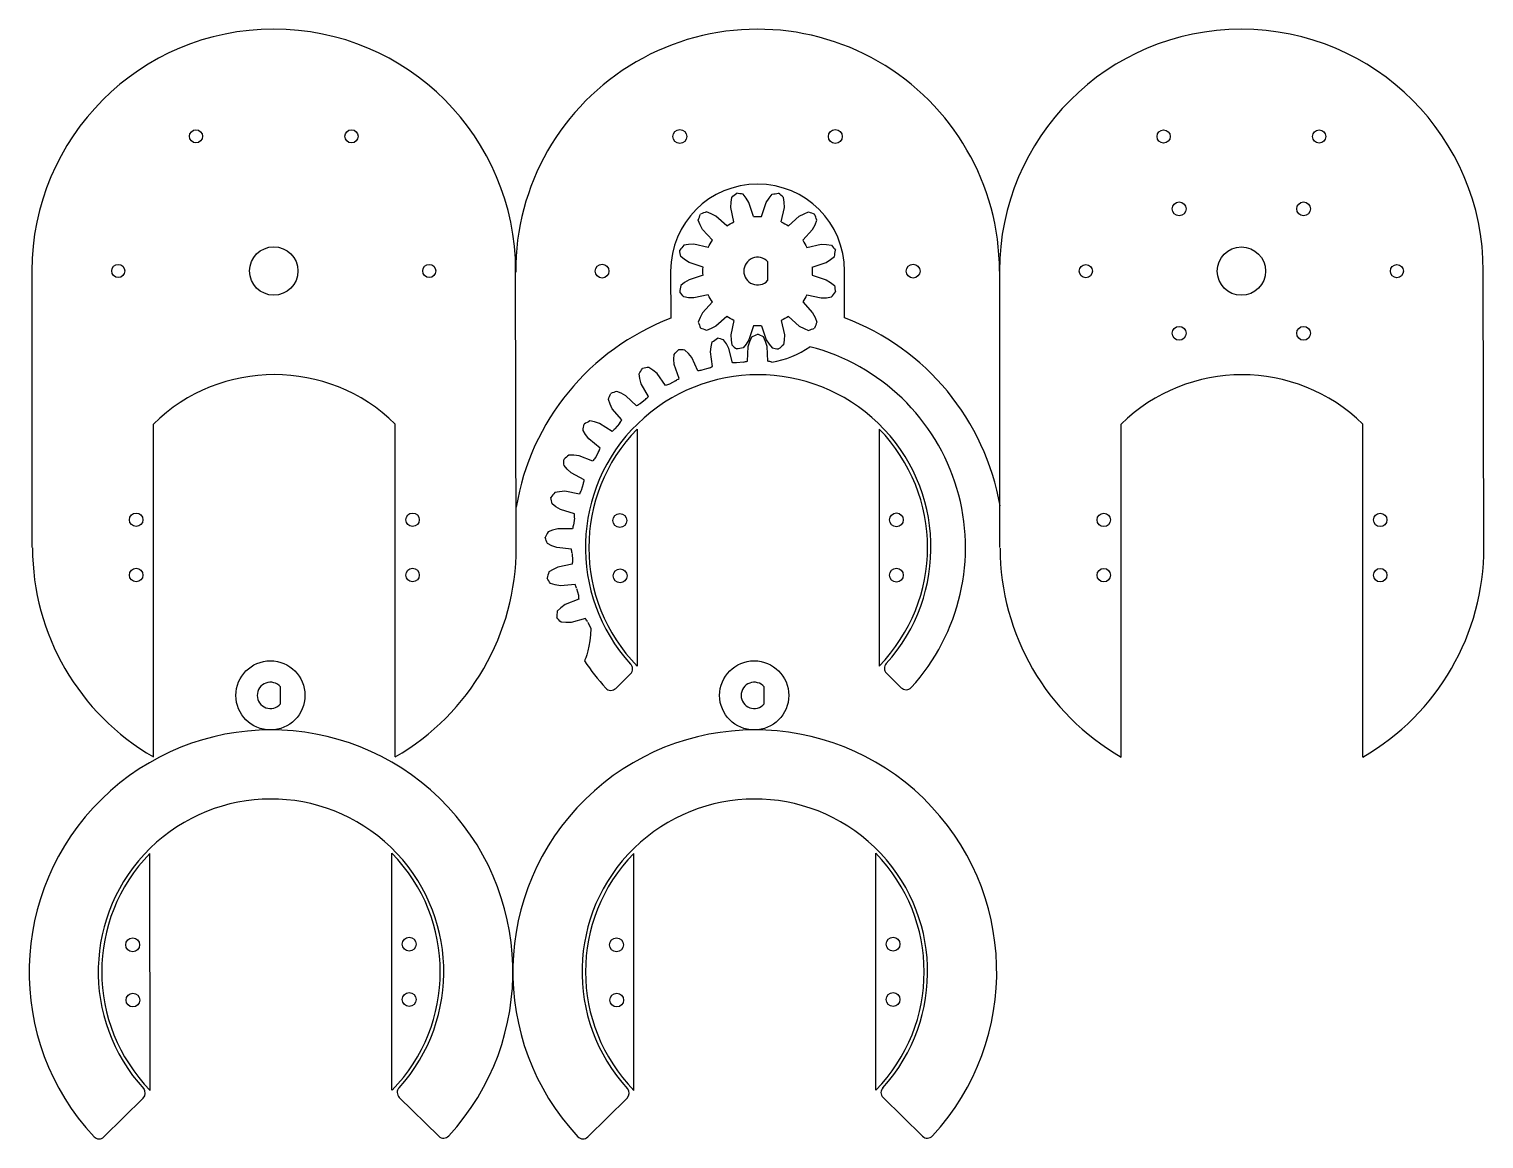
# Model space of a CAD drawing. Header units: millimetres. Extents: x 1817 to 2238, y 1180 to 1501.
import ezdxf

# ---------------------------------------------------------------- set-up
doc = ezdxf.new("R2010")
doc.units = ezdxf.units.MM
doc.header["$LTSCALE"] = 25.4
for name, color, linetype in [('圖層1', 10, 'Continuous'), ('圖層2', 70, 'Continuous'), ('圖層3', 30, 'Continuous')]:
    doc.layers.add(name, color=color, linetype=linetype)

# ---------------------------------------------------------------- blocks, each defined once
blk = doc.blocks.new('*U3')
at = {"color": 4}
for points in [[(-4.1, -4.02, -0.018684), (-2.94, -3.76, 0.95119), (-2.94, -3.76), (-2.73, 0.5), (-2.73, 0.5), (-2.73, 0.5), (-2.73, 0.5), (-2.73, 0.5), (-2.73, 0.5), (-2.73, 0.5), (-2.25, 1.95), (-2.25, 1.95), (-1.69, 3.25), (-1.69, 3.25, -0.019939), (0, 4.02, -0.019939)], [(4.1, -4.02, 0.018684), (2.94, -3.76, -0.95119), (2.94, -3.76), (2.73, 0.5), (2.73, 0.5), (2.73, 0.5), (2.73, 0.5), (2.73, 0.5), (2.73, 0.5), (2.73, 0.5), (2.25, 1.95), (2.25, 1.95), (1.69, 3.25), (1.69, 3.25, 0.019939), (0, 4.02, 0.019939)]]:
    blk.add_lwpolyline(points, format="xyb", dxfattribs=at)
blk = doc.blocks.new('*U4')
at = {"color": 0, "linetype": 'ByBlock', "lineweight": -2, "transparency": 16777216}
for p, rotation in [((2016.77, 1408.03), 10.9), ((2006.26, 1404.92), 21.80000000000004), ((1996.53, 1399.88), 32.70000000000003), ((1987.93, 1393.09), 43.59999999999998), ((1980.77, 1384.79), 54.50000000000001), ((1975.3, 1375.29), 65.40000000000003), ((1971.73, 1364.93), 76.30000000000005), ((1970.19, 1354.08), 87.20000000000005), ((1970.72, 1343.13), 98.10000000000004), ((1973.32, 1332.48), 109)]:
    blk.add_blockref('*U3', p, dxfattribs=dict(at, rotation=rotation))
blk.add_blockref('*U3', (2027.68, 1409.1), dxfattribs=at)
blk = doc.blocks.new('*U7')
at = {"layer": '圖層1'}
blk.add_circle((0, 0), 1.9, dxfattribs=at)
blk = doc.blocks.new('*U8')
at = {"layer": '圖層1', "color": 0, "linetype": 'ByBlock', "lineweight": -2, "transparency": 16777216}
for p, rotation in [((2005.15, 1470.38), 119.9999999999999), ((2050.15, 1470.38), 60), ((1982.65, 1431.41), 180)]:
    blk.add_blockref('*U7', p, dxfattribs=dict(at, rotation=rotation))
blk.add_blockref('*U7', (2072.65, 1431.41), dxfattribs=at)
blk = doc.blocks.new('*U9')
at = {"layer": '圖層1'}
blk.add_circle((0, 0), 2, dxfattribs=at)
blk = doc.blocks.new('*U10')
at = {"layer": '圖層1', "color": 0, "linetype": 'ByBlock', "lineweight": -2, "transparency": 16777216}
for p, rotation in [((2009.65, 1449.41), 90.00000000000006), ((2009.65, 1413.41), 180), ((2045.65, 1413.41), 270)]:
    blk.add_blockref('*U9', p, dxfattribs=dict(at, rotation=rotation))
blk.add_blockref('*U9', (2045.65, 1449.41), dxfattribs=at)
blk = doc.blocks.new('*U13')
at = {"layer": '圖層1'}
blk.add_circle((0, 0), 1.9, dxfattribs=at)
blk = doc.blocks.new('*U14')
at = {"layer": '圖層1', "color": 0, "linetype": 'ByBlock', "lineweight": -2, "transparency": 16777216}
for p, rotation in [((2005.15, 1470.38), 119.9999999999999), ((2050.15, 1470.38), 60), ((1982.65, 1431.41), 180)]:
    blk.add_blockref('*U13', p, dxfattribs=dict(at, rotation=rotation))
blk.add_blockref('*U13', (2072.65, 1431.41), dxfattribs=at)
blk = doc.blocks.new('*U17')
at = {"layer": '圖層2'}
blk.add_circle((0, 0), 2, dxfattribs=at)
blk = doc.blocks.new('*U18')
at = {"layer": '圖層2', "color": 0, "linetype": 'ByBlock', "lineweight": -2, "transparency": 16777216}
for p, rotation in [((2005.15, 1470.38), 119.9999999999999), ((2050.15, 1470.38), 60), ((1982.65, 1431.41), 180)]:
    blk.add_blockref('*U17', p, dxfattribs=dict(at, rotation=rotation))
blk.add_blockref('*U17', (2072.65, 1431.41), dxfattribs=at)

msp = doc.modelspace()

# ---------------------------------------------------------------- linework, layer by layer
at = {"color": 4}
for p, q in [((2030.56, 1434.16), (2030.56, 1428.66)), ((2013.5, 1403.31), (2011.54, 1402.71)), ((2023.58, 1405.08), (2021.55, 1404.86)), ((2003.93, 1399.66), (2002.13, 1398.7)), ((1995.23, 1394.27), (1993.64, 1392.98)), ((1987.71, 1387.33), (1986.39, 1385.76)), ((1981.64, 1379.09), (1980.64, 1377.3)), ((1977.23, 1369.84), (1976.59, 1367.9)), ((1974.66, 1359.94), (1974.4, 1357.91)), ((1974.01, 1349.72), (1974.13, 1347.68)), ((1975.3, 1339.57), (1975.81, 1337.59)), ((1978.49, 1329.84), (1979.36, 1327.99)), ((1990.87, 1314.88), (1986.6, 1310.66)), ((2064.94, 1315.04), (2069.23, 1310.84))]:
    msp.add_line(p, q, dxfattribs=at)
for points in [[(2018.73, 1444.49, -0.037382), (2020.78, 1445.67), (2019.88, 1449.84), (2019.97, 1451.36), (2020.18, 1452.76, -0.019939), (2021.61, 1453.94, -0.019939)], [(2026.47, 1447.19), (2025.16, 1451.25), (2024.33, 1452.53), (2023.45, 1453.64, 0.019939), (2021.61, 1453.94, 0.019939)], [(2026.47, 1447.19, -0.037382), (2028.83, 1447.19), (2030.14, 1451.25), (2030.98, 1452.53), (2031.86, 1453.64, -0.019939), (2033.69, 1453.94, -0.019939)], [(2034.52, 1445.67), (2035.42, 1449.84), (2035.33, 1451.36), (2035.13, 1452.76, 0.019939), (2033.69, 1453.94, 0.019939)], [(2018.73, 1444.49), (2015.57, 1447.35), (2014.21, 1448.03), (2012.89, 1448.56, 0.019939), (2011.15, 1447.9, 0.019939)], [(2034.52, 1445.67, -0.037382), (2036.57, 1444.49), (2039.73, 1447.35), (2041.09, 1448.03), (2042.41, 1448.56, -0.019939), (2044.15, 1447.9, -0.019939)], [(2013.39, 1438.28, -0.037382), (2014.57, 1440.32), (2011.71, 1443.48), (2011.02, 1444.84), (2010.5, 1446.16, -0.019939), (2011.15, 1447.9, -0.019939)], [(2040.73, 1440.32), (2043.59, 1443.48), (2044.28, 1444.84), (2044.8, 1446.16, 0.019939), (2044.15, 1447.9, 0.019939)], [(2040.73, 1440.32, -0.037382), (2041.92, 1438.28), (2046.08, 1439.17), (2047.6, 1439.09), (2049.01, 1438.88, -0.019939), (2050.19, 1437.44, -0.019939)], [(2013.39, 1438.28), (2009.22, 1439.17), (2007.7, 1439.09), (2006.3, 1438.88, 0.019939), (2005.11, 1437.44, 0.019939)], [(2011.86, 1430.22, -0.037382), (2011.86, 1432.59), (2007.81, 1433.89), (2006.53, 1434.73), (2005.42, 1435.61, -0.019939), (2005.11, 1437.44, -0.019939)], [(2043.44, 1432.59), (2047.5, 1433.89), (2048.77, 1434.73), (2049.88, 1435.61, 0.019939), (2050.19, 1437.44, 0.019939)], [(2043.44, 1432.59, -0.037382), (2043.44, 1430.22), (2047.5, 1428.92), (2048.77, 1428.08), (2049.88, 1427.2, -0.019939), (2050.19, 1425.37, -0.019939)], [(2011.86, 1430.22), (2007.81, 1428.92), (2006.53, 1428.08), (2005.42, 1427.2, 0.019939), (2005.11, 1425.37, 0.019939)], [(2014.57, 1422.49, -0.037382), (2013.39, 1424.53), (2009.22, 1423.64), (2007.7, 1423.72), (2006.3, 1423.93, -0.019939), (2005.11, 1425.37, -0.019939)], [(2041.92, 1424.53, -0.037382), (2040.73, 1422.49), (2043.59, 1419.33), (2044.28, 1417.97), (2044.8, 1416.65, -0.019939), (2044.15, 1414.91, -0.019939)], [(2041.92, 1424.53), (2046.08, 1423.64), (2047.6, 1423.72), (2049.01, 1423.93, 0.019939), (2050.19, 1425.37, 0.019939)], [(2014.57, 1422.49), (2011.71, 1419.33), (2011.02, 1417.97), (2010.5, 1416.65, 0.019939), (2011.15, 1414.91, 0.019939)], [(2020.78, 1417.14, -0.037382), (2018.73, 1418.32), (2015.57, 1415.46), (2014.21, 1414.78), (2012.89, 1414.25, -0.019939), (2011.15, 1414.91, -0.019939)], [(2020.78, 1417.14), (2019.88, 1412.98), (2019.97, 1411.45), (2020.18, 1410.05, 0.019939), (2021.61, 1408.87, 0.019939)], [(2028.83, 1415.62, -0.037382), (2026.47, 1415.62), (2025.16, 1411.56), (2024.33, 1410.29), (2023.45, 1409.17, -0.019939), (2021.61, 1408.87, -0.019939)], [(2028.83, 1415.62), (2030.14, 1411.56), (2030.98, 1410.29), (2031.86, 1409.17, 0.019939), (2033.69, 1408.87, 0.019939)], [(2036.57, 1418.32, -0.037382), (2034.52, 1417.14), (2035.42, 1412.98), (2035.33, 1411.45), (2035.13, 1410.05, -0.019939), (2033.69, 1408.87, -0.019939)], [(2036.57, 1418.32), (2039.73, 1415.46), (2041.09, 1414.78), (2042.41, 1414.25, 0.019939), (2044.15, 1414.91, 0.019939)]]:
    msp.add_lwpolyline(points, format="xyb", dxfattribs=at)
for centre, radius, start, end in [((2027.65, 1431.41), 4, 43.4325, 316.5675), ((2027.65, 1431.41), 26.64, 278.9076, 304.704), ((2027.82, 1351.41), 60, 317.5602, 75.5258), ((2027.82, 1351.41), 50, 317.7879, 222.3959), ((2027.82, 1351.41), 60, 213.0906, 222.693), ((1989.47, 1316.3), 2, 314.666, 44.1722), ((2066.34, 1316.47), 2, 136.0778, 225.584), ((1985.19, 1312.08), 2, 222.693, 314.6691), ((2070.63, 1312.27), 2, 225.584, 317.5602)]:
    msp.add_arc(centre, radius, start, end, dxfattribs=at)
msp.add_open_spline([(1979.36, 1327.99), (1979.36, 1322.96), (1977.77, 1318.82), (1977.56, 1318.65)], degree=3, dxfattribs=at)
at = {"layer": '圖層1', "color": 1}
for p, q in [((1817.65, 1431.45), (1817.65, 1351.45)), ((1957.82, 1351.45), (1957.65, 1431.45)), ((2097.65, 1431.41), (2097.65, 1351.41)), ((2237.82, 1351.41), (2237.65, 1431.41)), ((1852.82, 1290.83), (1852.82, 1387.16)), ((1922.82, 1290.83), (1922.82, 1387.16)), ((2132.82, 1290.78), (2132.82, 1387.11)), ((2202.82, 1290.78), (2202.82, 1387.11))]:
    msp.add_line(p, q, dxfattribs=at)
at = {"layer": '圖層1'}
for centre, radius in [((1887.65, 1431.45), 7), ((2167.65, 1431.41), 7), ((1847.83, 1359.45), 1.95), ((1927.82, 1359.45), 1.95), ((2127.83, 1359.41), 1.95), ((2207.82, 1359.41), 1.95), ((1847.83, 1343.45), 1.95), ((1927.82, 1343.45), 1.95), ((2127.83, 1343.41), 1.95), ((2207.82, 1343.41), 1.95)]:
    msp.add_circle(centre, radius, dxfattribs=at)
at = {"layer": '圖層1', "color": 1}
for centre, start, end in [((1887.65, 1431.45), 360, 180), ((2167.65, 1431.41), 360, 180), ((1887.82, 1351.45), 300, 360), ((2167.82, 1351.41), 300, 360), ((1887.82, 1351.45), 180.1233, 240), ((2167.82, 1351.41), 180.1233, 240)]:
    msp.add_arc(centre, 70, start, end, dxfattribs=at)
at = {"layer": '圖層1'}
for centre in [(1887.82, 1351.45), (2167.82, 1351.41)]:
    msp.add_arc(centre, 50, 45.573, 134.427, dxfattribs=at)
at = {"layer": '圖層2'}
for p, q in [((2002.48, 1431.41), (2002.54, 1417.75)), ((2052.82, 1417.86), (2052.82, 1431.41)), ((1992.8, 1385.67), (1992.85, 1317.09)), ((2062.82, 1385.7), (2062.82, 1317.11))]:
    msp.add_line(p, q, dxfattribs=at)
for centre in [(1987.8, 1359.23), (2067.82, 1359.41), (1987.87, 1343.23), (2067.82, 1343.41)]:
    msp.add_circle(centre, 2, dxfattribs=at)
for centre, radius, start, end in [((2027.65, 1431.41), 70, 360, 180.2466), ((2027.65, 1431.41), 25.17, 0, 180), ((2027.83, 1351.41), 71, 110.8647, 170.4935), ((2027.83, 1351.41), 71, 9.7566, 69.3854), ((2027.82, 1351.41), 49, 135.6253, 224.4589), ((2027.83, 1351.41), 49, 315.5832, 44.4168)]:
    msp.add_arc(centre, radius, start, end, dxfattribs=at)
at = {"layer": '圖層3'}
for p, q in [((1889.58, 1306.18), (1889.58, 1311.08)), ((2029.58, 1306.18), (2029.58, 1311.08)), ((1921.85, 1194.34), (1921.85, 1262.92)), ((2061.85, 1194.34), (2061.85, 1262.92)), ((1851.88, 1194.31), (1851.83, 1262.9)), ((1991.87, 1194.31), (1991.82, 1262.9)), ((1849.91, 1192.11), (1838.51, 1180.85)), ((1923.96, 1192.27), (1935.4, 1181.06)), ((1989.9, 1192.11), (1978.51, 1180.85)), ((2063.95, 1192.27), (2075.4, 1181.06))]:
    msp.add_line(p, q, dxfattribs=at)
for centre, radius in [((1886.68, 1308.63), 10), ((2026.67, 1308.63), 10), ((1846.83, 1236.45), 2), ((1926.85, 1236.63), 2), ((1986.83, 1236.45), 2), ((2066.85, 1236.63), 2), ((1846.9, 1220.45), 2), ((1926.85, 1220.63), 2), ((1986.9, 1220.45), 2), ((2066.85, 1220.63), 2)]:
    msp.add_circle(centre, radius, dxfattribs=at)
for centre, radius, start, end in [((1886.68, 1308.63), 3.8, 40.1459, 319.8541), ((2026.67, 1308.63), 3.8, 40.1459, 319.8541), ((1886.85, 1228.63), 70, 317.2687, 222.9813), ((2026.85, 1228.63), 70, 317.2687, 222.9813), ((1886.85, 1228.63), 50, 317.8563, 222.5667), ((2026.85, 1228.63), 50, 317.8563, 222.5667), ((1886.85, 1228.63), 49, 315.6276, 44.4168), ((2026.85, 1228.63), 49, 315.6276, 44.4168), ((1886.85, 1228.63), 48.98, 135.6485, 224.4584), ((2026.85, 1228.63), 48.98, 135.6485, 224.4584), ((1848.49, 1193.53), 2, 314.666, 39.9016), ((1925.37, 1193.7), 2, 136.1236, 225.5659), ((1988.49, 1193.53), 2, 314.666, 39.9016), ((2065.36, 1193.7), 2, 136.1236, 225.5659), ((1837.11, 1182.27), 2, 222.9813, 314.6668), ((1936.8, 1182.49), 2, 225.5833, 317.2687), ((1977.1, 1182.27), 2, 222.9813, 314.6668), ((2076.8, 1182.49), 2, 225.5833, 317.2687)]:
    msp.add_arc(centre, radius, start, end, dxfattribs=at)

# ---------------------------------------------------------------- block references
at = {"color": 4}
msp.add_blockref('*U4', (0, 0), dxfattribs=at)
at = {"layer": '圖層1'}
for name, p in [('*U14', (-140, 0.04)), ('*U8', (140, 0)), ('*U10', (140, 0))]:
    msp.add_blockref(name, p, dxfattribs=at)
at = {"layer": '圖層2'}
msp.add_blockref('*U18', (0, 0), dxfattribs=at)

doc.saveas('drawing.dxf')
